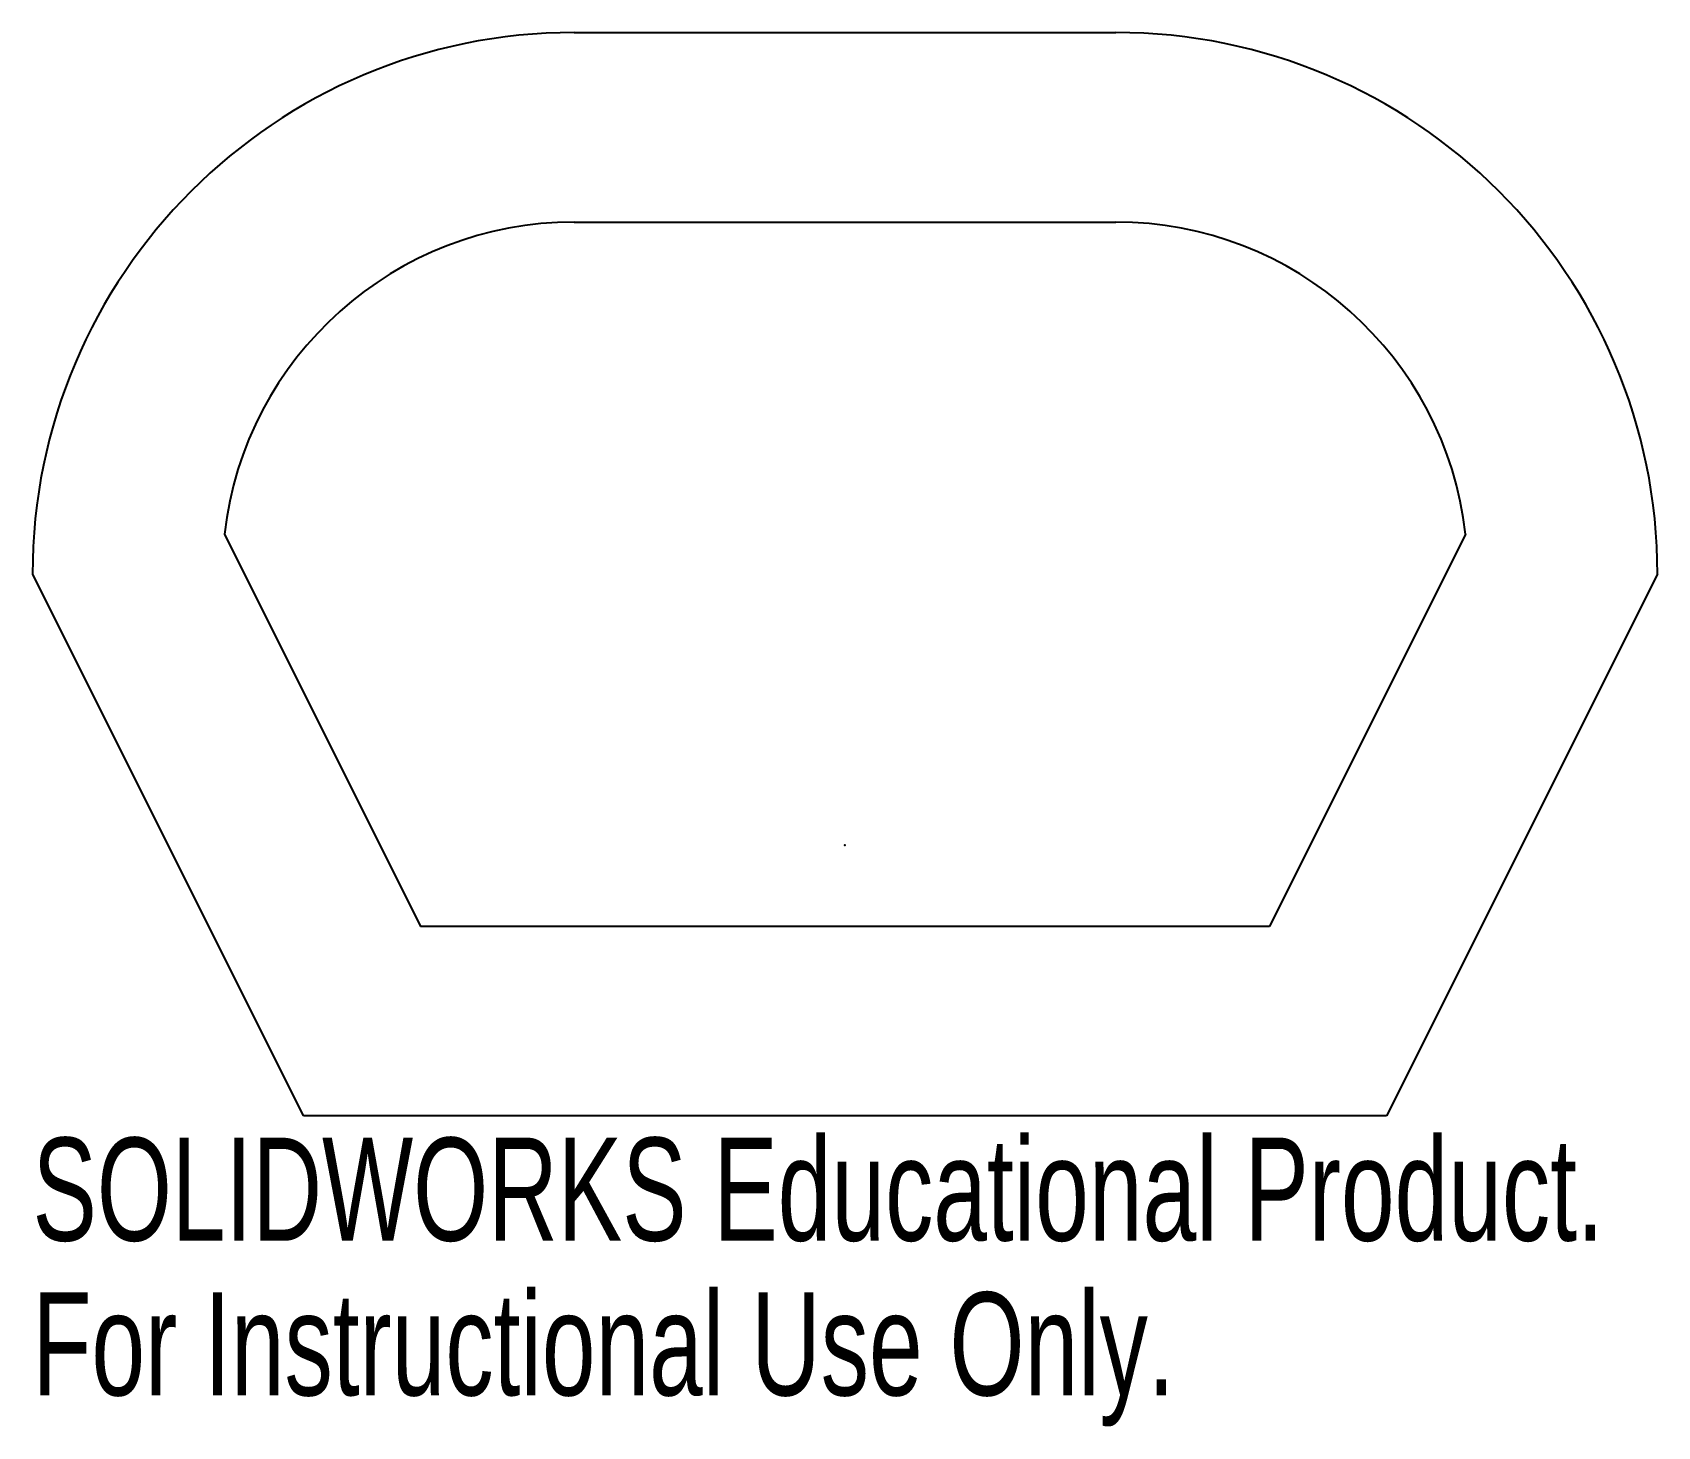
# Model space of a CAD drawing. Header units: inches. Extents: x -1.5 to 1.5, y -1.07 to 1.5.
import ezdxf

# ---------------------------------------------------------------- set-up
doc = ezdxf.new("R2010")
doc.units = ezdxf.units.IN
doc.header["$MEASUREMENT"] = 0
doc.header["$PDSIZE"] = -1
doc.styles.add('SLDTEXTSTYLE0', font='TXT', dxfattribs={"width": 0.7})

msp = doc.modelspace()

# ---------------------------------------------------------------- linework, layer by layer
at = {"color": 7, "linetype": 'Continuous'}
for p, q in [((-0.5, 1.5), (0.5, 1.5)), ((-0.5, 1.15), (0.5, 1.15)), ((-1.1458, 0.5741), (-0.7837, -0.15)), ((1.1458, 0.5741), (0.7837, -0.15)), ((-1.5, 0.5), (-1, -0.5)), ((1.5, 0.5), (1, -0.5)), ((0.7837, -0.15), (-0.7837, -0.15)), ((1, -0.5), (-1, -0.5))]:
    msp.add_line(p, q, dxfattribs=at)
for centre, radius, start, end in [((-0.5, 0.5), 1, 90, 180), ((0.5, 0.5), 1, 0, 90), ((-0.5, 0.5), 0.65, 90, 173.4505), ((0.5, 0.5), 0.65, 6.5495, 90)]:
    msp.add_arc(centre, radius, start, end, dxfattribs=at)
msp.add_point((0, 0), dxfattribs=at)

# ---------------------------------------------------------------- texts
at = {"color": 7, "linetype": 'Continuous', "char_height": 0.1903, "attachment_point": 1, "style": 'SLDTEXTSTYLE0'}
for s, insert in [('SOLIDWORKS Educational Product.', (-1.5, -0.5401)), ('For Instructional Use Only.', (-1.5, -0.8256))]:
    msp.add_mtext(s, dxfattribs=dict(at, insert=insert))

doc.saveas('drawing.dxf')
